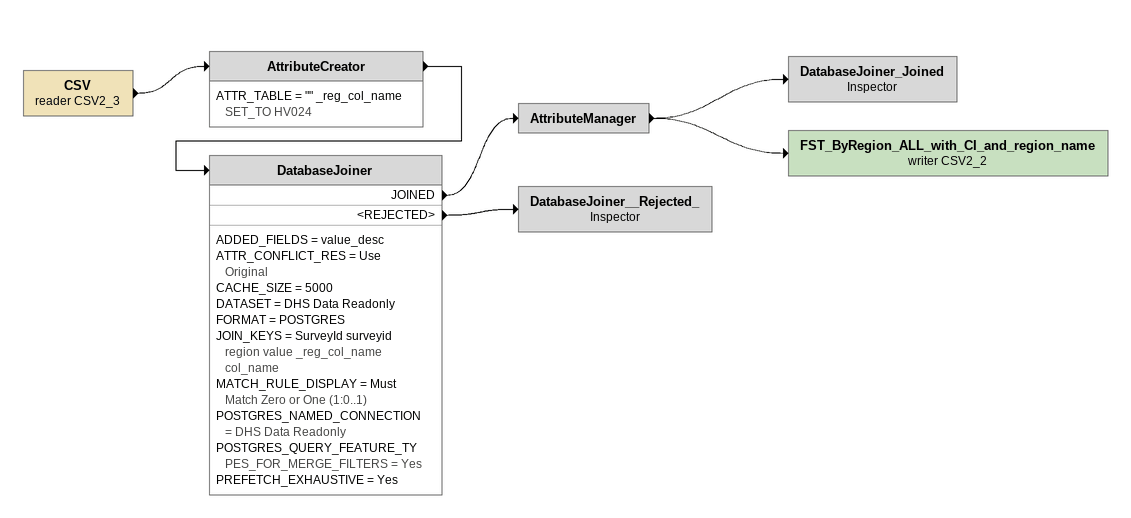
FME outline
CSV (reader CSV2_3)
    -> AttributeCreator
AttributeCreator
    ATTR_TABLE = "" _reg_col_name SET_TO HV024
    -> DatabaseJoiner
DatabaseJoiner
    ADDED_FIELDS = value_desc
    ATTR_CONFLICT_RES = Use Original
    CACHE_SIZE = 5000
    DATASET = DHS Data Readonly
    FORMAT = POSTGRES
    JOIN_KEYS = SurveyId surveyid region value _reg_col_name col_name
    MATCH_RULE_DISPLAY = Must Match Zero or One (1:0..1)
    POSTGRES_NAMED_CONNECTION = DHS Data Readonly
    POSTGRES_QUERY_FEATURE_TYPES_FOR_MERGE_FILTERS = Yes
    PREFETCH_EXHAUSTIVE = Yes
    JOINED -> AttributeManager
    <REJECTED> -> DatabaseJoiner__Rejected_
AttributeManager
    -> DatabaseJoiner_Joined
    -> FST_ByRegion_ALL_with_CI_and_region_name (writer CSV2_2)
DatabaseJoiner_Joined: Inspector
FST_ByRegion_ALL_with_CI_and_region_name (writer CSV2_2)
DatabaseJoiner__Rejected_: Inspector
